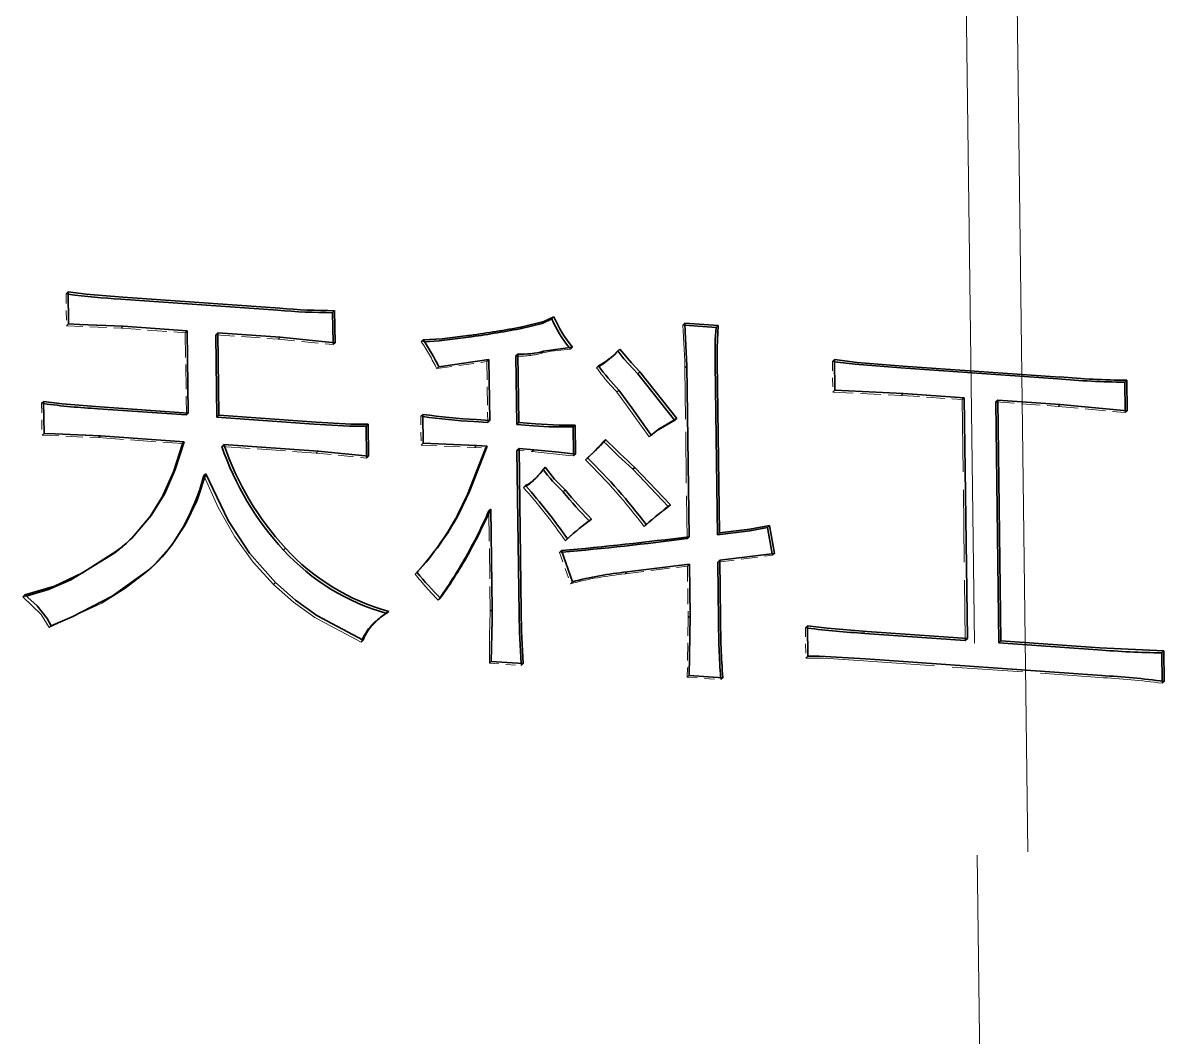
# Model space of a CAD drawing. Header units: millimetres. Extents: x -631 to 3210, y -446 to 2288.
# Drawn here: x -235.26 to -219.11, y -138.71 to -124.35 of the extents above; entities that cross this region are included whole.
import ezdxf

# ---------------------------------------------------------------- set-up
doc = ezdxf.new("R2010")
doc.units = ezdxf.units.MM
doc.linetypes.add('DASHED', pattern=[15, 12, -3])
doc.layers.get('0').update_dxf_attribs({"lineweight": 18})

msp = doc.modelspace()

# ---------------------------------------------------------------- linework, layer by layer
at = {"color": 7, "linetype": 'DASHED', "lineweight": 13}
for p, q in [((-220.842, -151.079), (-222.205, -45.46)), ((-222.914, -46.138), (-221.018, -193.044))]:
    msp.add_line(p, q, dxfattribs=at)
at = {"color": 7, "linetype": 'DASHED', "lineweight": 13, "ltscale": 0.000981563}
for p, q in [((-234.645, -128.183), (-234.616, -128.156)), ((-227.139, -129.231), (-227.11, -129.203)), ((-222.828, -129.621), (-222.799, -129.594)), ((-234.991, -129.733), (-234.962, -129.706)), ((-235.257, -132.473), (-235.228, -132.446)), ((-224.185, -132.91), (-224.156, -132.883))]:
    msp.add_line(p, q, dxfattribs=at)
at = {"color": 7, "linetype": 'DASHED', "lineweight": 13, "ltscale": 0.000726848}
msp.add_line((-234.616, -128.188), (-234.645, -128.183), dxfattribs=at)
at = {"color": 7, "linetype": 'DASHED', "lineweight": 13, "ltscale": 0.011328}
for p, q in [((-234.645, -128.183), (-234.639, -128.636)), ((-234.991, -129.733), (-234.985, -130.186))]:
    msp.add_line(p, q, dxfattribs=at)
at = {"color": 7, "lineweight": 35, "ltscale": 0.011329}
for p, q in [((-234.61, -128.609), (-234.616, -128.156)), ((-230.845, -128.422), (-230.839, -128.876)), ((-234.956, -130.159), (-234.962, -129.706)), ((-230.372, -130.03), (-230.366, -130.483))]:
    msp.add_line(p, q, dxfattribs=at)
at = {"color": 7, "lineweight": 35, "ltscale": 0.055628}
for p, q in [((-231.649, -128.416), (-233.869, -128.26)), ((-220.613, -129.389), (-222.833, -129.233))]:
    msp.add_line(p, q, dxfattribs=at)
at = {"color": 7, "lineweight": 35, "ltscale": 0.055627}
for p, q in [((-233.84, -128.233), (-231.621, -128.389)), ((-222.804, -129.206), (-220.585, -129.362))]:
    msp.add_line(p, q, dxfattribs=at)
at = {"color": 7, "lineweight": 35, "ltscale": 0.000979933}
for p, q in [((-230.873, -128.45), (-230.845, -128.422)), ((-227.772, -128.539), (-227.744, -128.512)), ((-232.527, -128.764), (-232.499, -128.737)), ((-228.282, -129.064), (-228.254, -129.037)), ((-219.665, -129.435), (-219.637, -129.408)), ((-228.679, -130.006), (-228.651, -129.979)), ((-230.401, -130.057), (-230.372, -130.03)), ((-228.269, -130.035), (-228.241, -130.007)), ((-232.695, -130.757), (-232.667, -130.73)), ((-224.72, -131.492), (-224.691, -131.465)), ((-225.859, -131.649), (-225.83, -131.622)), ((-225.424, -131.982), (-225.396, -131.954)), ((-221.922, -133.091), (-221.893, -133.064))]:
    msp.add_line(p, q, dxfattribs=at)
at = {"color": 7, "lineweight": 35, "ltscale": 0.010581}
msp.add_line((-230.868, -128.873), (-230.873, -128.45), dxfattribs=at)
at = {"color": 7, "linetype": 'DASHED', "lineweight": 13, "ltscale": 0.000979933}
for p, q in [((-234.639, -128.636), (-234.61, -128.609)), ((-225.919, -128.627), (-225.891, -128.6)), ((-232.958, -128.734), (-232.93, -128.706)), ((-230.868, -128.903), (-230.839, -128.876)), ((-227.916, -129.025), (-227.888, -128.998)), ((-227.508, -128.967), (-227.48, -128.94)), ((-226.84, -128.993), (-226.812, -128.966)), ((-228.69, -129.143), (-228.662, -129.116)), ((-223.803, -129.143), (-223.774, -129.116)), ((-226.854, -129.574), (-226.826, -129.547)), ((-221.966, -129.682), (-221.937, -129.655)), ((-220.608, -129.778), (-220.58, -129.751)), ((-234.985, -130.186), (-234.956, -130.159)), ((-234.188, -130.22), (-234.159, -130.193)), ((-233.002, -130.304), (-232.974, -130.277)), ((-229.622, -130.327), (-229.594, -130.3)), ((-231.106, -130.438), (-231.078, -130.411)), ((-228.868, -130.359), (-228.84, -130.332)), ((-228.717, -130.369), (-228.689, -130.342)), ((-228.049, -130.417), (-228.021, -130.39)), ((-230.395, -130.51), (-230.366, -130.483)), ((-227.294, -130.535), (-227.266, -130.507)), ((-228.172, -130.925), (-228.143, -130.898)), ((-226.123, -131.199), (-226.095, -131.172)), ((-227.24, -131.401), (-227.212, -131.374)), ((-226.464, -131.477), (-226.435, -131.45)), ((-224.65, -131.885), (-224.622, -131.858)), ((-233.501, -132.118), (-233.472, -132.09)), ((-226.735, -132.148), (-226.707, -132.121)), ((-230.469, -133.113), (-230.44, -133.086)), ((-224.179, -133.341), (-224.151, -133.314)), ((-228.204, -133.445), (-228.176, -133.418)), ((-225.855, -133.611), (-225.827, -133.584)), ((-219.137, -133.697), (-219.108, -133.67))]:
    msp.add_line(p, q, dxfattribs=at)
at = {"color": 7, "linetype": 'DASHED', "lineweight": 13, "ltscale": 0.019406}
msp.add_line((-234.639, -128.636), (-233.863, -128.67), dxfattribs=at)
at = {"color": 7, "linetype": 'DASHED', "lineweight": 13, "ltscale": 0.00098046}
for p, q in [((-233.863, -128.67), (-233.835, -128.643)), ((-231.644, -128.826), (-231.615, -128.799)), ((-229.619, -128.861), (-229.591, -128.834)), ((-229.399, -129.243), (-229.371, -129.216)), ((-225.862, -129.205), (-225.89, -129.232)), ((-223.797, -129.574), (-223.769, -129.547)), ((-226.031, -129.977), (-226.003, -129.95)), ((-227.039, -130.272), (-227.011, -130.245)), ((-226.394, -130.21), (-226.366, -130.183)), ((-227.895, -130.665), (-227.867, -130.637)), ((-229.11, -131.314), (-229.081, -131.287)), ((-227.581, -131.678), (-227.552, -131.651)), ((-227.665, -131.845), (-227.636, -131.818)), ((-225.854, -132.037), (-225.825, -132.01)), ((-231.711, -132.298), (-231.683, -132.27)), ((-234.885, -132.909), (-234.857, -132.882)), ((-225.844, -132.771), (-225.816, -132.744)), ((-225.381, -133.645), (-225.353, -133.617))]:
    msp.add_line(p, q, dxfattribs=at)
at = {"color": 7, "linetype": 'DASHED', "lineweight": 13, "ltscale": 0.022684}
msp.add_line((-233.863, -128.67), (-232.958, -128.734), dxfattribs=at)
at = {"color": 7, "lineweight": 35, "ltscale": 0.022684}
msp.add_line((-232.93, -128.706), (-233.835, -128.643), dxfattribs=at)
at = {"color": 7, "lineweight": 13, "ltscale": 0.000979933}
for p, q in [((-228.222, -128.68), (-228.194, -128.653)), ((-233.955, -131.848), (-233.927, -131.821))]:
    msp.add_line(p, q, dxfattribs=at)
at = {"color": 7, "linetype": 'DASHED', "lineweight": 13, "ltscale": 0.000723549}
msp.add_line((-225.89, -128.629), (-225.919, -128.627), dxfattribs=at)
at = {"color": 7, "lineweight": 35, "ltscale": 0.011882}
msp.add_line((-225.891, -128.6), (-225.417, -128.633), dxfattribs=at)
at = {"color": 7, "lineweight": 35, "ltscale": 0.011157}
msp.add_line((-225.445, -128.66), (-225.89, -128.629), dxfattribs=at)
at = {"color": 7, "lineweight": 35, "ltscale": 0.000981036}
for p, q in [((-225.445, -128.66), (-225.417, -128.633)), ((-228.265, -130.401), (-228.236, -130.374)), ((-226.597, -130.641), (-226.625, -130.668)), ((-227.583, -130.959), (-227.611, -130.986)), ((-228.663, -131.257), (-228.634, -131.23))]:
    msp.add_line(p, q, dxfattribs=at)
at = {"color": 7, "linetype": 'DASHED', "lineweight": 13, "ltscale": 0.029131}
msp.add_line((-232.958, -128.734), (-232.943, -129.899), dxfattribs=at)
at = {"color": 7, "lineweight": 35, "ltscale": 0.029131}
for p, q in [((-232.915, -129.872), (-232.93, -128.706)), ((-232.512, -129.929), (-232.527, -128.764)), ((-232.499, -128.737), (-232.484, -129.902))]:
    msp.add_line(p, q, dxfattribs=at)
at = {"color": 7, "linetype": 'DASHED', "lineweight": 13, "ltscale": 0.022144}
for p, q in [((-232.527, -128.764), (-231.644, -128.826)), ((-221.492, -129.715), (-220.608, -129.778))]:
    msp.add_line(p, q, dxfattribs=at)
at = {"color": 7, "lineweight": 35, "ltscale": 0.022144}
msp.add_line((-231.615, -128.799), (-232.499, -128.737), dxfattribs=at)
at = {"color": 7, "linetype": 'DASHED', "lineweight": 13, "ltscale": 0.019495}
msp.add_line((-231.644, -128.826), (-230.868, -128.903), dxfattribs=at)
at = {"color": 7, "lineweight": 35, "ltscale": 0.019495}
msp.add_line((-230.839, -128.876), (-231.615, -128.799), dxfattribs=at)
at = {"color": 7, "linetype": 'DASHED', "lineweight": 13, "ltscale": 0.001171}
msp.add_line((-229.573, -128.863), (-229.619, -128.861), dxfattribs=at)
at = {"color": 7, "lineweight": 13, "ltscale": 0.000981036}
msp.add_line((-228.953, -128.799), (-228.925, -128.771), dxfattribs=at)
at = {"color": 7, "linetype": 'DASHED', "lineweight": 13, "ltscale": 0.00074852}
msp.add_line((-230.868, -128.903), (-230.868, -128.873), dxfattribs=at)
at = {"color": 7, "lineweight": 35, "ltscale": 0.010309}
msp.add_line((-227.48, -128.94), (-227.888, -128.998), dxfattribs=at)
at = {"color": 7, "linetype": 'DASHED', "lineweight": 13, "ltscale": 0.000744236}
msp.add_line((-227.508, -128.967), (-227.527, -128.944), dxfattribs=at)
at = {"color": 7, "linetype": 'DASHED', "lineweight": 13, "ltscale": 0.017908}
msp.add_line((-229.399, -129.243), (-228.69, -129.143), dxfattribs=at)
at = {"color": 7, "lineweight": 35, "ltscale": 0.017907}
msp.add_line((-228.662, -129.116), (-229.371, -129.216), dxfattribs=at)
at = {"color": 7, "linetype": 'DASHED', "lineweight": 13, "ltscale": 0.021578}
msp.add_line((-228.69, -129.143), (-228.679, -130.006), dxfattribs=at)
at = {"color": 7, "lineweight": 35, "ltscale": 0.021578}
msp.add_line((-228.651, -129.979), (-228.662, -129.116), dxfattribs=at)
at = {"color": 7, "lineweight": 35, "ltscale": 0.024276}
for p, q in [((-228.269, -130.035), (-228.282, -129.064)), ((-228.254, -129.037), (-228.241, -130.007))]:
    msp.add_line(p, q, dxfattribs=at)
at = {"color": 7, "lineweight": 35, "ltscale": 0.001052}
msp.add_line((-226.908, -129.065), (-226.878, -129.036), dxfattribs=at)
at = {"color": 7, "lineweight": 35, "ltscale": 0.060421}
for p, q in [((-225.429, -131.593), (-225.46, -129.177)), ((-225.83, -131.622), (-225.862, -129.205))]:
    msp.add_line(p, q, dxfattribs=at)
at = {"color": 7, "lineweight": 35, "ltscale": 0.06042}
msp.add_line((-225.432, -129.149), (-225.401, -131.566), dxfattribs=at)
at = {"color": 7, "linetype": 'DASHED', "lineweight": 13, "ltscale": 0.000723677}
msp.add_line((-223.774, -129.147), (-223.803, -129.143), dxfattribs=at)
at = {"color": 7, "linetype": 'DASHED', "lineweight": 13, "ltscale": 0.01079}
msp.add_line((-223.803, -129.143), (-223.797, -129.574), dxfattribs=at)
at = {"color": 7, "lineweight": 35, "ltscale": 0.010789}
for p, q in [((-223.769, -129.547), (-223.774, -129.116)), ((-219.637, -129.408), (-219.631, -129.839))]:
    msp.add_line(p, q, dxfattribs=at)
at = {"color": 7, "linetype": 'DASHED', "lineweight": 13, "ltscale": 0.000979497}
msp.add_line((-227.104, -129.212), (-227.139, -129.231), dxfattribs=at)
at = {"color": 7, "lineweight": 35, "ltscale": 0.00098046}
for p, q in [((-226.528, -129.288), (-226.556, -129.315)), ((-232.943, -129.899), (-232.915, -129.872)), ((-227.472, -130.069), (-227.444, -130.042)), ((-232.442, -130.344), (-232.414, -130.317)), ((-225.429, -131.593), (-225.401, -131.566)), ((-221.448, -133.125), (-221.419, -133.097)), ((-219.142, -133.266), (-219.114, -133.239))]:
    msp.add_line(p, q, dxfattribs=at)
at = {"color": 7, "lineweight": 35, "ltscale": 0.021131}
for p, q in [((-226.031, -129.977), (-226.556, -129.315)), ((-226.528, -129.288), (-226.003, -129.95))]:
    msp.add_line(p, q, dxfattribs=at)
at = {"color": 7, "linetype": 'DASHED', "lineweight": 13, "ltscale": 0.06042}
msp.add_line((-225.89, -129.232), (-225.859, -131.649), dxfattribs=at)
at = {"color": 7, "lineweight": 35, "ltscale": 0.010043}
msp.add_line((-219.66, -129.836), (-219.665, -129.435), dxfattribs=at)
at = {"color": 7, "linetype": 'DASHED', "lineweight": 13, "ltscale": 0.024264}
msp.add_line((-223.797, -129.574), (-222.828, -129.621), dxfattribs=at)
at = {"color": 7, "linetype": 'DASHED', "lineweight": 13, "ltscale": 0.021604}
msp.add_line((-222.828, -129.621), (-221.966, -129.682), dxfattribs=at)
at = {"color": 7, "lineweight": 35, "ltscale": 0.021602}
msp.add_line((-221.937, -129.655), (-222.799, -129.594), dxfattribs=at)
at = {"color": 7, "lineweight": 35, "ltscale": 0.085236}
for p, q in [((-221.893, -133.064), (-221.937, -129.655)), ((-221.448, -133.125), (-221.492, -129.715)), ((-221.463, -129.688), (-221.419, -133.097))]:
    msp.add_line(p, q, dxfattribs=at)
at = {"color": 7, "linetype": 'DASHED', "lineweight": 13, "ltscale": 0.000726724}
msp.add_line((-234.962, -129.737), (-234.991, -129.733), dxfattribs=at)
at = {"color": 7, "lineweight": 35, "ltscale": 0.031325}
for p, q in [((-232.943, -129.899), (-234.193, -129.81)), ((-234.165, -129.783), (-232.915, -129.872))]:
    msp.add_line(p, q, dxfattribs=at)
at = {"color": 7, "linetype": 'DASHED', "lineweight": 13, "ltscale": 0.085236}
msp.add_line((-221.966, -129.682), (-221.922, -133.091), dxfattribs=at)
at = {"color": 7, "lineweight": 35, "ltscale": 0.000981563}
for p, q in [((-221.492, -129.715), (-221.463, -129.688)), ((-232.512, -129.929), (-232.484, -129.902))]:
    msp.add_line(p, q, dxfattribs=at)
at = {"color": 7, "lineweight": 35, "ltscale": 0.022142}
msp.add_line((-220.58, -129.751), (-221.463, -129.688), dxfattribs=at)
at = {"color": 7, "linetype": 'DASHED', "lineweight": 13, "ltscale": 0.023814}
msp.add_line((-220.608, -129.778), (-219.66, -129.866), dxfattribs=at)
at = {"color": 7, "lineweight": 35, "ltscale": 0.023815}
msp.add_line((-219.631, -129.839), (-220.58, -129.751), dxfattribs=at)
at = {"color": 7, "lineweight": 35, "ltscale": 0.034565}
for p, q in [((-231.133, -130.027), (-232.512, -129.929)), ((-232.484, -129.902), (-231.105, -129.999))]:
    msp.add_line(p, q, dxfattribs=at)
at = {"color": 7, "linetype": 'DASHED', "lineweight": 13, "ltscale": 0.000981036}
for p, q in [((-229.627, -129.917), (-229.599, -129.89)), ((-219.66, -129.866), (-219.631, -129.839)), ((-227.439, -130.452), (-227.467, -130.479)), ((-229.706, -132.154), (-229.678, -132.126)), ((-227.508, -132.287), (-227.48, -132.26)), ((-229.378, -132.522), (-229.35, -132.495)), ((-230.108, -132.707), (-230.08, -132.68)), ((-228.644, -132.681), (-228.616, -132.654)), ((-228.656, -133.413), (-228.628, -133.386))]:
    msp.add_line(p, q, dxfattribs=at)
at = {"color": 7, "linetype": 'DASHED', "lineweight": 13, "ltscale": 0.01025}
msp.add_line((-229.627, -129.917), (-229.622, -130.327), dxfattribs=at)
at = {"color": 7, "linetype": 'DASHED', "lineweight": 13, "ltscale": 0.000725998}
msp.add_line((-229.599, -129.922), (-229.627, -129.917), dxfattribs=at)
at = {"color": 7, "lineweight": 35, "ltscale": 0.01025}
for p, q in [((-229.594, -130.3), (-229.599, -129.89)), ((-227.444, -130.042), (-227.439, -130.452))]:
    msp.add_line(p, q, dxfattribs=at)
at = {"color": 7, "lineweight": 35, "ltscale": 0.004861}
for p, q in [((-228.679, -130.006), (-228.873, -129.992)), ((-228.844, -129.965), (-228.651, -129.979))]:
    msp.add_line(p, q, dxfattribs=at)
at = {"color": 7, "linetype": 'DASHED', "lineweight": 13, "ltscale": 0.000746211}
msp.add_line((-219.66, -129.866), (-219.66, -129.836), dxfattribs=at)
at = {"color": 7, "lineweight": 35, "ltscale": 0.0106}
msp.add_line((-230.395, -130.481), (-230.401, -130.057), dxfattribs=at)
at = {"color": 7, "lineweight": 35, "ltscale": 0.005941}
for p, q in [((-228.032, -130.051), (-228.269, -130.035)), ((-228.241, -130.007), (-228.004, -130.024))]:
    msp.add_line(p, q, dxfattribs=at)
at = {"color": 7, "lineweight": 35, "ltscale": 0.009515}
msp.add_line((-227.467, -130.45), (-227.472, -130.069), dxfattribs=at)
at = {"color": 7, "linetype": 'DASHED', "lineweight": 13, "ltscale": 0.019945}
msp.add_line((-234.985, -130.186), (-234.188, -130.22), dxfattribs=at)
at = {"color": 7, "linetype": 'DASHED', "lineweight": 13, "ltscale": 0.029705}
msp.add_line((-234.188, -130.22), (-233.002, -130.304), dxfattribs=at)
at = {"color": 7, "lineweight": 35, "ltscale": 0.029705}
msp.add_line((-232.974, -130.277), (-234.159, -130.193), dxfattribs=at)
at = {"color": 7, "lineweight": 35, "ltscale": 0.033485}
msp.add_line((-231.078, -130.411), (-232.414, -130.317), dxfattribs=at)
at = {"color": 7, "lineweight": 35, "ltscale": 0.018866}
msp.add_line((-228.84, -130.332), (-229.594, -130.3), dxfattribs=at)
at = {"color": 7, "linetype": 'DASHED', "lineweight": 13, "ltscale": 0.033485}
msp.add_line((-232.442, -130.344), (-231.106, -130.438), dxfattribs=at)
at = {"color": 7, "linetype": 'DASHED', "lineweight": 13, "ltscale": 0.017876}
msp.add_line((-231.106, -130.438), (-230.395, -130.51), dxfattribs=at)
at = {"color": 7, "lineweight": 35, "ltscale": 0.017876}
msp.add_line((-230.366, -130.483), (-231.078, -130.411), dxfattribs=at)
at = {"color": 7, "linetype": 'DASHED', "lineweight": 13, "ltscale": 0.018866}
msp.add_line((-229.622, -130.327), (-228.868, -130.359), dxfattribs=at)
at = {"color": 7, "linetype": 'DASHED', "lineweight": 13, "ltscale": 0.00378}
msp.add_line((-228.868, -130.359), (-228.717, -130.369), dxfattribs=at)
at = {"color": 7, "lineweight": 35, "ltscale": 0.00378}
msp.add_line((-228.689, -130.342), (-228.84, -130.332), dxfattribs=at)
at = {"color": 7, "linetype": 'DASHED', "lineweight": 13, "ltscale": 0.005401}
msp.add_line((-228.265, -130.401), (-228.049, -130.417), dxfattribs=at)
at = {"color": 7, "lineweight": 35, "ltscale": 0.057723}
for p, q in [((-228.235, -132.71), (-228.265, -130.401)), ((-228.236, -130.374), (-228.207, -132.683))]:
    msp.add_line(p, q, dxfattribs=at)
at = {"color": 7, "lineweight": 35, "ltscale": 0.0054}
msp.add_line((-228.021, -130.39), (-228.236, -130.374), dxfattribs=at)
at = {"color": 7, "linetype": 'DASHED', "lineweight": 13, "ltscale": 0.000734768}
msp.add_line((-227.467, -130.479), (-227.467, -130.45), dxfattribs=at)
at = {"color": 7, "lineweight": 35, "ltscale": 0.00213}
msp.add_line((-227.266, -130.507), (-227.204, -130.449), dxfattribs=at)
at = {"color": 7, "lineweight": 35, "ltscale": 0.001051}
msp.add_line((-227.235, -130.479), (-227.266, -130.508), dxfattribs=at)
at = {"color": 7, "lineweight": 35, "ltscale": 0.001078}
msp.add_line((-227.235, -130.479), (-227.204, -130.449), dxfattribs=at)
at = {"color": 7, "linetype": 'DASHED', "lineweight": 13, "ltscale": 0.000729428}
msp.add_line((-230.395, -130.51), (-230.395, -130.481), dxfattribs=at)
at = {"color": 7, "linetype": 'DASHED', "lineweight": 13, "ltscale": 0.000979573}
msp.add_line((-227.266, -130.508), (-227.294, -130.535), dxfattribs=at)
at = {"color": 7, "lineweight": 35, "ltscale": 0.018273}
msp.add_line((-226.597, -130.641), (-226.095, -131.172), dxfattribs=at)
at = {"color": 7, "lineweight": 35, "ltscale": 0.001026}
msp.add_line((-228.029, -130.823), (-227.999, -130.795), dxfattribs=at)
at = {"color": 7, "lineweight": 35, "ltscale": 0.018274}
msp.add_line((-226.123, -131.199), (-226.625, -130.668), dxfattribs=at)
at = {"color": 7, "linetype": 'DASHED', "lineweight": 13, "ltscale": 0.001007}
msp.add_line((-228.136, -130.907), (-228.172, -130.925), dxfattribs=at)
at = {"color": 7, "linetype": 'DASHED', "lineweight": 13, "ltscale": 0.035605}
msp.add_line((-228.663, -131.257), (-228.644, -132.681), dxfattribs=at)
at = {"color": 7, "lineweight": 35, "ltscale": 0.035605}
msp.add_line((-228.616, -132.654), (-228.634, -131.23), dxfattribs=at)
at = {"color": 7, "lineweight": 35, "ltscale": 0.009396}
msp.add_line((-224.654, -131.862), (-224.72, -131.492), dxfattribs=at)
at = {"color": 7, "lineweight": 35, "ltscale": 0.009977}
msp.add_line((-224.691, -131.465), (-224.622, -131.858), dxfattribs=at)
at = {"color": 7, "lineweight": 35, "ltscale": 0.001022}
msp.add_line((-233.745, -131.672), (-233.716, -131.644), dxfattribs=at)
at = {"color": 7, "lineweight": 13, "ltscale": 0.00098046}
for p, q in [((-231.568, -131.812), (-231.539, -131.785)), ((-228.96, -131.859), (-228.932, -131.832))]:
    msp.add_line(p, q, dxfattribs=at)
at = {"color": 7, "linetype": 'DASHED', "lineweight": 13, "ltscale": 0.000923138}
msp.add_line((-227.628, -131.842), (-227.665, -131.845), dxfattribs=at)
at = {"color": 7, "linetype": 'DASHED', "lineweight": 13, "ltscale": 0.011725}
msp.add_line((-227.665, -131.845), (-227.508, -132.287), dxfattribs=at)
at = {"color": 7, "lineweight": 35, "ltscale": 0.011726}
msp.add_line((-227.48, -132.26), (-227.636, -131.818), dxfattribs=at)
at = {"color": 7, "linetype": 'DASHED', "lineweight": 13, "ltscale": 0.019494}
msp.add_line((-225.424, -131.982), (-224.65, -131.885), dxfattribs=at)
at = {"color": 7, "lineweight": 35, "ltscale": 0.019494}
msp.add_line((-224.622, -131.858), (-225.396, -131.954), dxfattribs=at)
at = {"color": 7, "linetype": 'DASHED', "lineweight": 13, "ltscale": 0.000580999}
msp.add_line((-224.65, -131.885), (-224.654, -131.862), dxfattribs=at)
at = {"color": 7, "linetype": 'DASHED', "lineweight": 13, "ltscale": 0.002947}
msp.add_line((-233.501, -132.118), (-233.413, -132.038), dxfattribs=at)
at = {"color": 7, "lineweight": 35, "ltscale": 0.003058}
msp.add_line((-233.382, -132.008), (-233.472, -132.09), dxfattribs=at)
at = {"color": 7, "linetype": 'DASHED', "lineweight": 13, "ltscale": 0.001088}
msp.add_line((-233.413, -132.038), (-233.382, -132.008), dxfattribs=at)
at = {"color": 7, "linetype": 'DASHED', "lineweight": 13, "ltscale": 0.000390107}
msp.add_line((-233.413, -132.038), (-233.402, -132.028), dxfattribs=at)
at = {"color": 7, "linetype": 'DASHED', "lineweight": 13, "ltscale": 0.022204}
msp.add_line((-226.735, -132.148), (-225.854, -132.037), dxfattribs=at)
at = {"color": 7, "lineweight": 35, "ltscale": 0.022204}
msp.add_line((-225.825, -132.01), (-226.707, -132.121), dxfattribs=at)
at = {"color": 7, "linetype": 'DASHED', "lineweight": 13, "ltscale": 0.018342}
msp.add_line((-225.854, -132.037), (-225.844, -132.771), dxfattribs=at)
at = {"color": 7, "lineweight": 35, "ltscale": 0.018342}
msp.add_line((-225.816, -132.744), (-225.825, -132.01), dxfattribs=at)
at = {"color": 7, "lineweight": 35, "ltscale": 0.0205}
for p, q in [((-225.413, -132.801), (-225.424, -131.982)), ((-225.396, -131.954), (-225.385, -132.774))]:
    msp.add_line(p, q, dxfattribs=at)
at = {"color": 7, "linetype": 'DASHED', "lineweight": 13, "ltscale": 0.001242}
msp.add_line((-235.208, -132.463), (-235.257, -132.473), dxfattribs=at)
at = {"color": 7, "linetype": 'DASHED', "lineweight": 13, "ltscale": 0.001002}
msp.add_line((-229.378, -132.522), (-229.356, -132.489), dxfattribs=at)
at = {"color": 7, "lineweight": 35, "ltscale": 0.001114}
msp.add_line((-230.292, -132.849), (-230.26, -132.819), dxfattribs=at)
at = {"color": 7, "linetype": 'DASHED', "lineweight": 13, "ltscale": 0.021001}
msp.add_line((-225.844, -132.771), (-225.855, -133.611), dxfattribs=at)
at = {"color": 7, "lineweight": 35, "ltscale": 0.021002}
msp.add_line((-225.827, -133.584), (-225.816, -132.744), dxfattribs=at)
at = {"color": 7, "lineweight": 35, "ltscale": 0.01079}
for p, q in [((-224.151, -133.314), (-224.156, -132.883)), ((-219.114, -133.239), (-219.108, -133.67))]:
    msp.add_line(p, q, dxfattribs=at)
at = {"color": 7, "linetype": 'DASHED', "lineweight": 13, "ltscale": 0.010789}
msp.add_line((-224.185, -132.91), (-224.179, -133.341), dxfattribs=at)
at = {"color": 7, "linetype": 'DASHED', "lineweight": 13, "ltscale": 0.000725879}
msp.add_line((-224.156, -132.914), (-224.185, -132.91), dxfattribs=at)
at = {"color": 7, "lineweight": 35, "ltscale": 0.035645}
for p, q in [((-221.922, -133.091), (-223.344, -132.991)), ((-223.316, -132.964), (-221.893, -133.064))]:
    msp.add_line(p, q, dxfattribs=at)
at = {"color": 7, "linetype": 'DASHED', "lineweight": 13, "ltscale": 0.000911001}
msp.add_line((-230.469, -133.113), (-230.456, -133.079), dxfattribs=at)
at = {"color": 7, "lineweight": 35, "ltscale": 0.035104}
msp.add_line((-220.047, -133.223), (-221.448, -133.125), dxfattribs=at)
at = {"color": 7, "lineweight": 35, "ltscale": 0.035106}
msp.add_line((-221.419, -133.097), (-220.019, -133.196), dxfattribs=at)
at = {"color": 7, "lineweight": 35, "ltscale": 0.022644}
msp.add_line((-220.019, -133.196), (-219.114, -133.239), dxfattribs=at)
at = {"color": 7, "lineweight": 35, "ltscale": 0.011341}
msp.add_line((-228.176, -133.418), (-228.628, -133.386), dxfattribs=at)
at = {"color": 7, "linetype": 'DASHED', "lineweight": 13, "ltscale": 0.083712}
msp.add_line((-223.361, -133.378), (-220.02, -133.613), dxfattribs=at)
at = {"color": 7, "lineweight": 35, "ltscale": 0.083711}
msp.add_line((-219.992, -133.586), (-223.332, -133.35), dxfattribs=at)
at = {"color": 7, "lineweight": 35, "ltscale": 0.010017}
msp.add_line((-219.137, -133.666), (-219.142, -133.266), dxfattribs=at)
at = {"color": 7, "linetype": 'DASHED', "lineweight": 13, "ltscale": 0.011343}
msp.add_line((-228.656, -133.413), (-228.204, -133.445), dxfattribs=at)
at = {"color": 7, "linetype": 'DASHED', "lineweight": 13, "ltscale": 0.000733315}
msp.add_line((-228.204, -133.445), (-228.206, -133.416), dxfattribs=at)
at = {"color": 7, "linetype": 'DASHED', "lineweight": 13, "ltscale": 0.011881}
msp.add_line((-225.855, -133.611), (-225.381, -133.645), dxfattribs=at)
at = {"color": 7, "lineweight": 35, "ltscale": 0.011881}
msp.add_line((-225.353, -133.617), (-225.827, -133.584), dxfattribs=at)
at = {"color": 7, "linetype": 'DASHED', "lineweight": 13, "ltscale": 0.000739021}
msp.add_line((-225.381, -133.645), (-225.383, -133.615), dxfattribs=at)
at = {"color": 7, "linetype": 'DASHED', "lineweight": 13, "ltscale": 0.000771406}
msp.add_line((-219.137, -133.697), (-219.137, -133.666), dxfattribs=at)
at = {"color": 7, "lineweight": 35}
for points in [[(-234.616, -128.156), (-234.359, -128.191), (-233.84, -128.233)], [(-227.772, -128.539), (-227.911, -128.604), (-228.222, -128.68)], [(-228.194, -128.653), (-227.885, -128.578), (-227.744, -128.512)], [(-233.835, -128.643), (-234.455, -128.618), (-234.61, -128.609)], [(-225.862, -129.205), (-225.886, -128.721), (-225.891, -128.6)], [(-225.46, -129.177), (-225.46, -128.831), (-225.445, -128.66)], [(-225.417, -128.633), (-225.434, -128.942), (-225.432, -129.149)], [(-229.591, -128.834), (-229.323, -128.822), (-228.925, -128.771)], [(-228.953, -128.799), (-229.366, -128.851), (-229.573, -128.863)], [(-226.556, -129.315), (-226.752, -129.104), (-226.84, -128.993)], [(-226.812, -128.966), (-226.646, -129.162), (-226.528, -129.288)], [(-223.774, -129.116), (-223.454, -129.155), (-222.804, -129.206)], [(-222.833, -129.233), (-223.482, -129.182), (-223.774, -129.147)], [(-226.366, -130.183), (-226.639, -129.799), (-226.826, -129.547)], [(-222.799, -129.594), (-223.575, -129.558), (-223.769, -129.547)], [(-234.962, -129.706), (-234.698, -129.74), (-234.165, -129.783)], [(-226.003, -129.95), (-226.255, -130.095), (-226.366, -130.183)], [(-230.401, -130.057), (-230.636, -130.055), (-231.133, -130.027)], [(-231.105, -129.999), (-230.616, -130.029), (-230.372, -130.03)], [(-227.472, -130.069), (-227.81, -130.066), (-228.032, -130.051)], [(-228.004, -130.024), (-227.667, -130.045), (-227.444, -130.042)], [(-234.159, -130.193), (-234.797, -130.167), (-234.956, -130.159)], [(-233.716, -131.644), (-233.44, -131.323), (-233.249, -131.008), (-233.099, -130.67), (-232.974, -130.277)], [(-229.081, -131.287), (-228.935, -130.98), (-228.689, -130.342)], [(-227.439, -130.452), (-227.672, -130.425), (-228.021, -130.39)], [(-232.667, -130.73), (-232.792, -131.103), (-232.96, -131.455), (-233.151, -131.748), (-233.382, -132.008)], [(-231.683, -132.27), (-232.049, -131.854), (-232.351, -131.391), (-232.667, -130.73)], [(-224.72, -131.492), (-224.97, -131.541), (-225.429, -131.593)], [(-225.401, -131.566), (-224.972, -131.517), (-224.691, -131.465)], [(-235.228, -132.446), (-234.807, -132.322), (-234.413, -132.135), (-233.927, -131.821)], [(-233.955, -131.848), (-234.578, -132.234), (-234.893, -132.371), (-235.208, -132.463)], [(-233.472, -132.09), (-233.991, -132.462), (-234.56, -132.757), (-234.857, -132.882)], [(-230.44, -133.086), (-231.097, -132.735), (-231.4, -132.519), (-231.683, -132.27)], [(-234.857, -132.882), (-234.911, -132.78), (-235.056, -132.601), (-235.228, -132.446)], [(-228.628, -133.386), (-228.617, -132.801), (-228.616, -132.654)], [(-224.156, -132.883), (-223.878, -132.918), (-223.316, -132.964)], [(-223.332, -133.35), (-223.988, -133.314), (-224.151, -133.314)]]:
    msp.add_lwpolyline(points, dxfattribs=at)
at = {"color": 7, "linetype": 'DASHED', "lineweight": 13}
for points in [[(-225.919, -128.627), (-225.892, -129.139), (-225.89, -129.232)], [(-227.916, -129.025), (-227.782, -128.998), (-227.508, -128.967)], [(-226.854, -129.574), (-226.718, -129.757), (-226.394, -130.21)], [(-226.394, -130.21), (-226.289, -130.126), (-226.031, -129.977)], [(-233.002, -130.304), (-233.129, -130.701), (-233.294, -131.067), (-233.459, -131.337), (-233.745, -131.672)], [(-228.717, -130.369), (-228.968, -131.018), (-229.11, -131.314)], [(-228.049, -130.417), (-227.535, -130.473), (-227.467, -130.479)], [(-232.695, -130.757), (-232.491, -131.209), (-232.256, -131.624), (-231.999, -131.982), (-231.711, -132.298)], [(-234.885, -132.909), (-234.141, -132.561), (-233.807, -132.353), (-233.501, -132.118)], [(-231.711, -132.298), (-231.427, -132.547), (-231.123, -132.764), (-230.469, -133.113)], [(-235.257, -132.473), (-234.997, -132.725), (-234.885, -132.909)], [(-228.644, -132.681), (-228.652, -133.022), (-228.656, -133.413)], [(-224.179, -133.341), (-223.926, -133.343), (-223.361, -133.378)]]:
    msp.add_lwpolyline(points, dxfattribs=at)
at = {"color": 7, "lineweight": 35}
for centre, radius, start, end in [((-233.428, -119.53), 8.74, 262.1862, 267.1099), ((-230.86, -119.416), 9.035, 264.99, 269.914), ((-230.831, -119.375), 9.048, 264.9937, 269.9104), ((-226.125, -127.815), 1.8, 203.7416, 218.8557), ((-226.031, -127.748), 1.875, 204.0294, 219.442), ((-231.244, -112.432), 16.526, 277.9661, 280.5335), ((-231.212, -112.429), 16.502, 277.9658, 280.537), ((-232.616, -130.836), 3.627, 26.5194, 33.4895), ((-228.189, -127.918), 1.12, 266.7136, 285.5964), ((-227.491, -128.4), 0.884, 313.9306, 320.1655), ((-227.594, -128.283), 1.04, 297.7261, 313.5776), ((-227.619, -128.314), 1.034, 299.8349, 313.4439), ((-224.431, -127.275), 3.301, 215.7498, 223.4933), ((-219.5, -116.493), 12.943, 265.0666, 269.2684), ((-219.478, -116.578), 12.831, 265.0503, 269.2886), ((-233.722, -120.572), 9.25, 262.2934, 267.0795), ((-228.41, -121.575), 8.4, 261.864, 267.0375), ((-228.402, -121.201), 8.803, 262.1882, 266.9359), ((-228.508, -128.987), 4.125, 198.7965, 222.7082), ((-228.864, -128.678), 2.428, 313.1486, 319.7774), ((-222.032, -125.435), 6.962, 224.0114, 228.727), ((-222.014, -125.419), 6.947, 224.0073, 228.7327), ((-228.536, -129.013), 4.126, 198.8045, 222.7085), ((-228.719, -130.056), 1.031, 314.274, 325.7021), ((-226.291, -129.536), 1.922, 214.9487, 227.7728), ((-233.641, -136.957), 9.069, 37.3922, 45.3339), ((-228.352, -130.457), 0.488, 295.2834, 316.2679), ((-226.32, -129.564), 1.922, 214.9489, 227.7747), ((-234.173, -136.249), 8.061, 34.7799, 41.5883), ((-228.454, -130.391), 0.606, 301.6233, 314.5189), ((-222.486, -126.748), 6.612, 219.5707, 224.3928), ((-222.5, -126.761), 6.633, 219.5781, 224.3853), ((-238.34, -126.849), 10.634, 331.8905, 335.5097), ((-238.279, -126.838), 10.597, 331.8844, 335.5164), ((-223.196, -135.098), 4.879, 126.4373, 131.6027), ((-232.728, -129.321), 4.143, 317.3948, 331.6721), ((-225.298, -134.078), 3.313, 125.2816, 132.8917), ((-235.163, -130.192), 2.05, 306.0952, 313.7649), ((-235.123, -130.182), 2.029, 306.1198, 313.9204), ((-231.542, -87.686), 44.305, 275.0576, 277.407), ((-231.699, -86.549), 45.476, 275.1362, 277.3785), ((-229.282, -129.722), 3.097, 222.4427, 254.5389), ((-229.253, -129.693), 3.099, 222.4523, 254.5249), ((-235.347, -128.271), 7.326, 324.8508, 330.6662), ((-235.56, -128.094), 7.61, 324.6792, 330.579), ((-225.365, -128.606), 5.567, 219.2291, 224.3021), ((-226.235, -136.948), 4.85, 95.5833, 104.8751), ((-229.453, -133.684), 1.183, 121.9639, 132.9866), ((-218.288, -132.666), 9.946, 180.2536, 184.3241), ((-218.382, -132.644), 9.824, 180.2302, 184.5225), ((-229.831, -133.355), 0.683, 132.3828, 156.1832), ((-229.827, -133.309), 0.653, 131.4503, 160.0286), ((-214.319, -132.816), 11.094, 179.9245, 184.1301), ((-214.659, -132.801), 10.725, 179.8595, 184.3676), ((-222.809, -122.741), 10.262, 262.4572, 267.0122), ((-219.026, -121.543), 11.723, 265.006, 269.4339), ((-220.62, -145.098), 11.528, 82.4632, 86.8766)]:
    msp.add_arc(centre, radius, start, end, dxfattribs=at)
at = {"color": 7, "linetype": 'DASHED', "lineweight": 13}
for centre, radius, start, end in [((-232.643, -130.862), 3.625, 26.518, 33.4914), ((-228.221, -127.911), 1.155, 266.9909, 285.3092), ((-227.513, -128.431), 0.876, 313.6706, 320.1438), ((-224.461, -127.303), 3.299, 215.7479, 223.4967), ((-228.903, -128.695), 2.441, 313.0796, 319.7639), ((-233.751, -137.057), 9.178, 37.4397, 45.2871), ((-228.738, -130.092), 1.019, 314.1066, 325.778), ((-234.2, -136.275), 8.059, 34.7791, 41.5893), ((-223.236, -135.11), 4.86, 126.4292, 131.6144), ((-232.7, -129.388), 4.074, 317.2714, 331.791), ((-225.327, -134.105), 3.312, 125.2794, 132.8923), ((-225.394, -128.633), 5.567, 219.2296, 224.3026), ((-226.265, -136.968), 4.843, 95.576, 104.8824), ((-229.478, -133.716), 1.189, 121.9999, 133.2272), ((-220.651, -145.156), 11.559, 82.4691, 86.8707)]:
    msp.add_arc(centre, radius, start, end, dxfattribs=at)
at = {"color": 7, "lineweight": 35}
msp.add_ellipse((-240.592, -121.883), major_axis=(6.892, -10.386), ratio=0.405325, start_param=0.075634, end_param=0.337592, dxfattribs=at)

doc.saveas('drawing.dxf')
